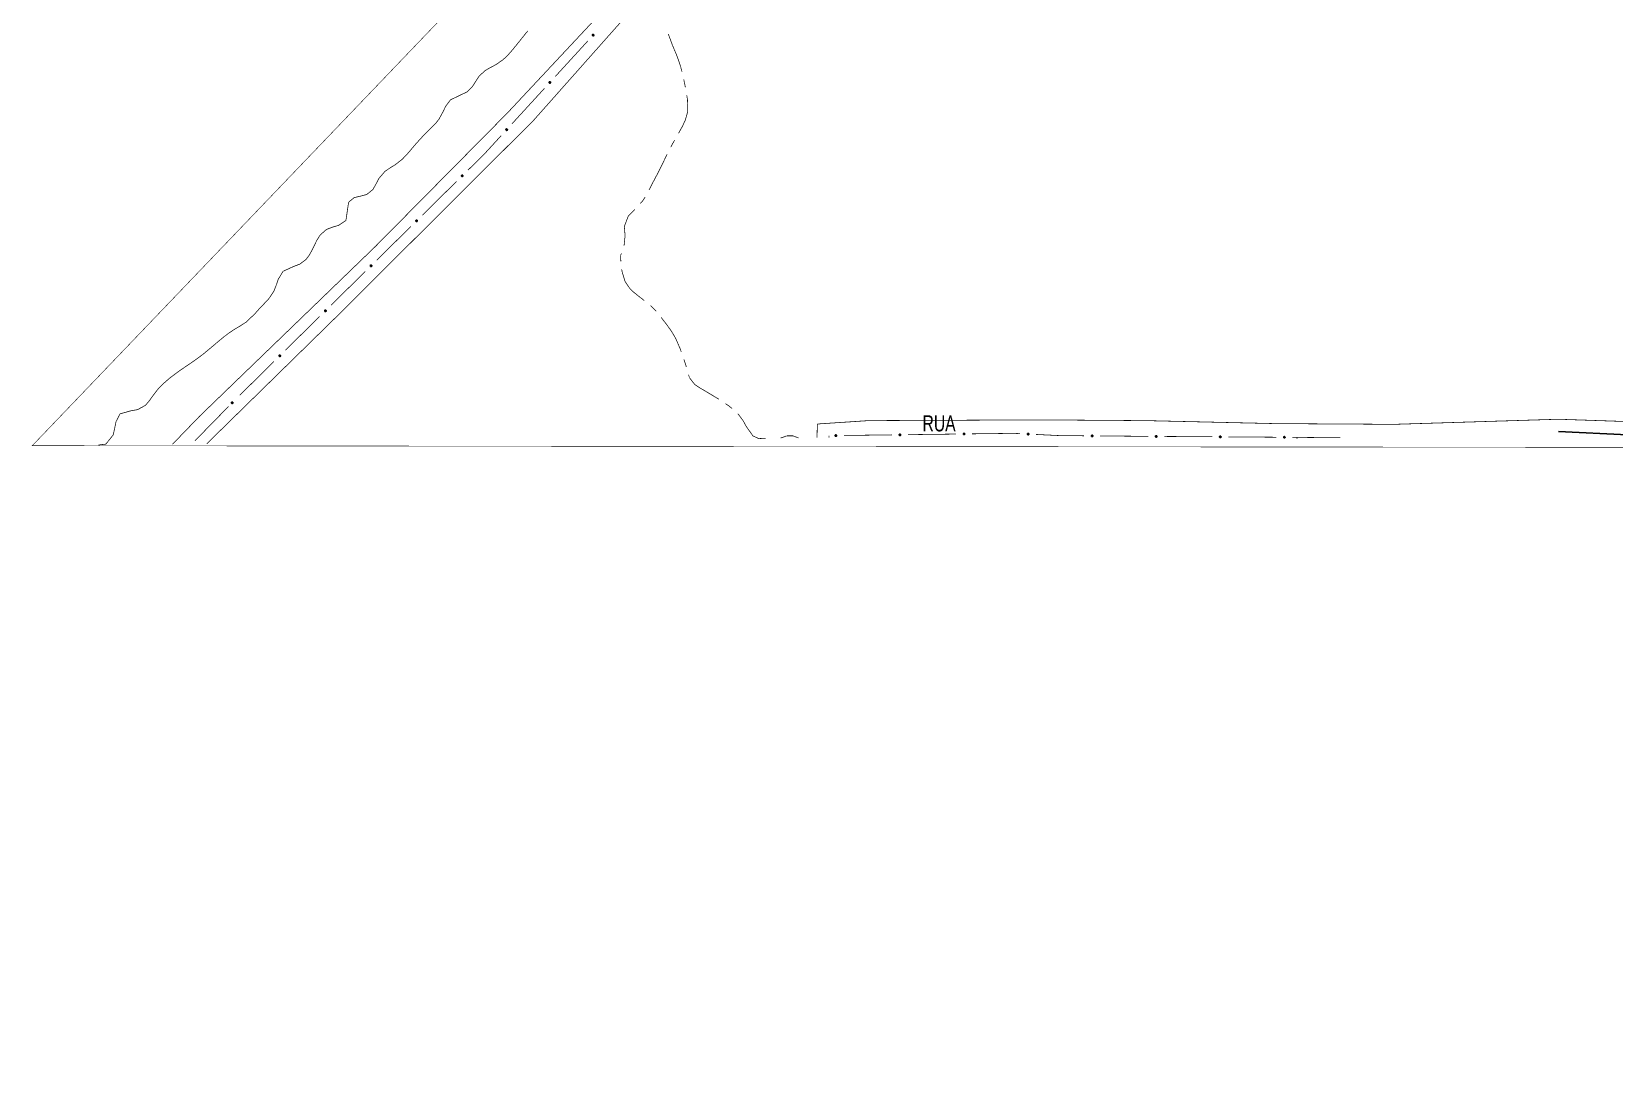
# Model space of a CAD drawing. Extents: x 204256 to 207861, y 4845615 to 4848347.
# Drawn here: x 204255.8 to 204650.9, y 4845615 to 4845878 of the extents above; entities that cross this region are included whole.
import ezdxf

# ---------------------------------------------------------------- set-up
doc = ezdxf.new("R2010")
doc.units = 0
doc.header["$LTSCALE"] = 1.5
doc.header["$MEASUREMENT"] = 0
doc.linetypes.add('PHANTOMX2', pattern=[5, 2.5, -0.5, 0.5, -0.5, 0.5, -0.5])
doc.linetypes.add('TRACO_25', pattern=[8, 3, -1, 1, -1, 1, -1])
for name, color, linetype in [('HD-CURSO-INTER', 170, 'CONTINUOUS'), ('HD-CURSO-PERENE', 170, 'CONTINUOUS'), ('LM-LIM-SETOR-FISCAL', 7, 'CONTINUOUS'), ('SV-EIXO-RUA-N-PAV', 6, 'CONTINUOUS'), ('SV-EIXO-RUA-PAV', 20, 'CONTINUOUS'), ('SV-RUA-NAO-PAV-S-GUIA-C-GUIA', 7, 'PHANTOMX2'), ('SV-RUA-PAVIM-S-GUIA-C-GUIA', 7, 'CONTINUOUS'), ('SV-TXT-RUA-N-PAV-S-GUIA-C-GUIA', 7, 'CONTINUOUS')]:
    doc.layers.add(name, color=color, linetype=linetype)
doc.styles.add('ARIAL', font='ARIAL.TTF')
doc.linetypes.add('Limite', pattern='A,20,-3,[130,ltypeshp.shx,S=6.35,R=0,X=0,Y=0],-3,20', length=46)

msp = doc.modelspace()

# ---------------------------------------------------------------- linework, layer by layer
at = {"layer": 'HD-CURSO-INTER', "const_width": 0.18}
for points in [[(204414.75, 4845877.27), (204414.73, 4845877.35)], [(204415.07, 4845876.41), (204414.75, 4845877.27)], [(204415.79, 4845874.46), (204415.07, 4845876.41)], [(204416.15, 4845873.61), (204415.79, 4845874.46)], [(204416.69, 4845872.35), (204416.15, 4845873.61)], [(204416.91, 4845871.76), (204416.69, 4845872.35)], [(204417.22, 4845870.94), (204416.91, 4845871.76)], [(204417.26, 4845870.83), (204417.22, 4845870.94)], [(204417.7, 4845869.52), (204417.26, 4845870.83)], [(204417.86, 4845868.92), (204417.7, 4845869.52)], [(204418.13, 4845867.96), (204417.86, 4845868.92)], [(204418.87, 4845864.6), (204418.57, 4845866.01)], [(204418.97, 4845864.05), (204418.87, 4845864.6)], [(204419.51, 4845860.87), (204419.32, 4845862.08)], [(204419.52, 4845860.09), (204419.51, 4845860.87)], [(204418.95, 4845855.83), (204419.32, 4845857.12)], [(204419.32, 4845857.12), (204419.54, 4845857.89)], [(204419.54, 4845857.89), (204419.52, 4845860.09)], [(204417.28, 4845852.58), (204418.25, 4845854.33)], [(204418.25, 4845854.33), (204418.31, 4845854.45)], [(204418.31, 4845854.45), (204418.67, 4845855.24)], [(204418.67, 4845855.24), (204418.95, 4845855.83)], [(204415.32, 4845849.09), (204415.78, 4845849.95)], [(204415.78, 4845849.95), (204416.29, 4845850.84)], [(204412.31, 4845843.01), (204413.1, 4845844.61)], [(204413.1, 4845844.61), (204413.4, 4845845.21)], [(204413.4, 4845845.21), (204413.97, 4845846.42)], [(204413.97, 4845846.42), (204414.04, 4845846.56)], [(204414.04, 4845846.56), (204414.41, 4845847.32)], [(204410.91, 4845840.36), (204412.21, 4845842.82)], [(204412.21, 4845842.82), (204412.31, 4845843.01)], [(204408.46, 4845835.87), (204408.93, 4845836.64)], [(204409.89, 4845838.4), (204409.95, 4845838.51)], [(204409.95, 4845838.51), (204410.81, 4845840.17)], [(204410.81, 4845840.17), (204410.91, 4845840.36)], [(204404.76, 4845831.97), (204406.38, 4845833.58)], [(204407.74, 4845835.05), (204408.4, 4845835.8)], [(204408.4, 4845835.8), (204408.46, 4845835.87)], [(204403.74, 4845829.3), (204404.5, 4845831.3)], [(204403.81, 4845828.44), (204403.74, 4845829.3)], [(204404.5, 4845831.3), (204404.76, 4845831.97)], [(204403.67, 4845824.48), (204403.87, 4845826.45)], [(204403.92, 4845827.01), (204403.81, 4845828.44)], [(204403.87, 4845826.45), (204403.92, 4845827.01)], [(204402.81, 4845822.04), (204403, 4845822.57)], [(204402.83, 4845821.61), (204402.81, 4845822.04)], [(204402.87, 4845820.61), (204402.83, 4845821.61)], [(204403.67, 4845824.46), (204403.67, 4845824.48)], [(204403.21, 4845817.87), (204403.06, 4845818.62)], [(204403.28, 4845817.65), (204403.21, 4845817.87)], [(204403.9, 4845815.59), (204403.28, 4845817.65)], [(204404.38, 4845814.89), (204403.9, 4845815.59)], [(204405.1, 4845813.82), (204404.38, 4845814.89)], [(204405.61, 4845813.33), (204405.1, 4845813.82)], [(204406.2, 4845812.76), (204405.61, 4845813.33)], [(204406.35, 4845812.65), (204406.2, 4845812.76)], [(204408.23, 4845811.16), (204406.35, 4845812.65)], [(204408.7, 4845810.79), (204408.23, 4845811.16)], [(204410.57, 4845809.29), (204410.26, 4845809.54)], [(204410.98, 4845808.85), (204410.57, 4845809.29)], [(204411.67, 4845808.12), (204410.98, 4845808.85)], [(204413.78, 4845805.47), (204412.94, 4845806.58)], [(204414.15, 4845804.99), (204413.78, 4845805.47)], [(204415.11, 4845803.69), (204414.15, 4845804.99)], [(204415.32, 4845803.37), (204415.11, 4845803.69)], [(204415.93, 4845802.43), (204415.32, 4845803.37)], [(204416.36, 4845801.66), (204415.93, 4845802.43)], [(204416.66, 4845801.11), (204416.36, 4845801.66)], [(204416.81, 4845800.77), (204416.66, 4845801.11)], [(204417.63, 4845798.87), (204416.81, 4845800.77)], [(204417.95, 4845797.99), (204417.63, 4845798.87)], [(204419.15, 4845794.45), (204418.62, 4845796.11)], [(204419.21, 4845794.2), (204419.15, 4845794.45)], [(204420.02, 4845791.5), (204419.76, 4845792.28)], [(204420.13, 4845791.36), (204420.02, 4845791.5)], [(204421.33, 4845789.81), (204420.13, 4845791.36)], [(204421.37, 4845789.79), (204421.33, 4845789.81)], [(204422.6, 4845788.98), (204421.37, 4845789.79)], [(204423.05, 4845788.71), (204422.6, 4845788.98)], [(204425.04, 4845787.54), (204423.05, 4845788.71)], [(204425.63, 4845787.18), (204425.04, 4845787.54)], [(204426.79, 4845786.48), (204425.63, 4845787.18)], [(204427.34, 4845786.14), (204426.79, 4845786.48)], [(204429.81, 4845784.49), (204429.01, 4845785.03)], [(204429.83, 4845784.47), (204429.81, 4845784.49)], [(204430.62, 4845783.86), (204429.83, 4845784.47)], [(204433.41, 4845780.76), (204432.1, 4845782.52)], [(204433.8, 4845780.05), (204433.41, 4845780.76)], [(204434.16, 4845779.38), (204433.8, 4845780.05)], [(204434.3, 4845779.18), (204434.16, 4845779.38)], [(204435.84, 4845777), (204434.3, 4845779.18)], [(204436.14, 4845776.86), (204435.84, 4845777)], [(204437.27, 4845776.32), (204436.14, 4845776.86)], [(204438.01, 4845776.35), (204437.27, 4845776.32)], [(204439.01, 4845776.4), (204438.01, 4845776.35)], [(204442.82, 4845776.47), (204442.74, 4845776.43)], [(204443.38, 4845776.67), (204442.82, 4845776.47)], [(204444.31, 4845777), (204443.38, 4845776.67)], [(204444.32, 4845777), (204444.31, 4845777)], [(204445.82, 4845777), (204444.32, 4845777)], [(204446.29, 4845776.83), (204445.82, 4845777)], [(204447.23, 4845776.48), (204446.29, 4845776.83)]]:
    msp.add_lwpolyline(points, dxfattribs=at)
at = {"layer": 'HD-CURSO-PERENE', "const_width": 0.18}
msp.add_lwpolyline([(204272.38, 4845774.71), (204274.3, 4845774.94), (204276.12, 4845777.24), (204276.5, 4845778.95), (204276.82, 4845780.55), (204277.84, 4845782.5), (204280.62, 4845783.28), (204282.21, 4845783.54), (204284.16, 4845784.62), (204285.14, 4845785.76), (204286.04, 4845787.04), (204287.3, 4845788.66), (204288.33, 4845789.75), (204290.18, 4845791.39), (204292.58, 4845793.18), (204293.82, 4845794.03), (204295.91, 4845795.46), (204297.14, 4845796.32), (204298.79, 4845797.57), (204301.09, 4845799.49), (204302.23, 4845800.47), (204303.82, 4845801.78), (204305.02, 4845802.68), (204306.26, 4845803.52), (204308.04, 4845804.58), (204309.4, 4845805.47), (204311.54, 4845807.55), (204312.55, 4845808.68), (204313.97, 4845810.18), (204314.99, 4845811.28), (204316.24, 4845813.14), (204316.81, 4845814.6), (204317.32, 4845816.09), (204318.53, 4845818.1), (204321.22, 4845819.33), (204322.67, 4845819.87), (204324.26, 4845821.04), (204325.15, 4845822.25), (204325.89, 4845823.63), (204326.94, 4845825.8), (204327.74, 4845827.1), (204329.36, 4845828.55), (204330.86, 4845829.12), (204332.42, 4845829.58), (204334.23, 4845830.78), (204334.67, 4845833.85), (204334.9, 4845835.34), (204336.27, 4845836.5), (204337.82, 4845836.86), (204339.4, 4845837.27), (204340.96, 4845838.52), (204341.71, 4845839.85), (204342.42, 4845841.24), (204343.99, 4845843.08), (204345.24, 4845843.92), (204346.54, 4845844.71), (204348.29, 4845846.08), (204349.34, 4845847.16), (204350.32, 4845848.3), (204351.74, 4845849.98), (204353.76, 4845852.19), (204355.42, 4845853.81), (204356.48, 4845854.88), (204357.43, 4845856.04), (204358.47, 4845857.95), (204359.14, 4845859.34), (204360.34, 4845860.92), (204363.04, 4845862.23), (204364.41, 4845862.87), (204365.83, 4845864.26), (204366.64, 4845865.55), (204367.47, 4845866.83), (204369, 4845868.24), (204370.31, 4845868.99), (204371.66, 4845869.7), (204373.47, 4845870.96), (204374.56, 4845871.99), (204375.57, 4845873.11), (204377.02, 4845874.88), (204377.95, 4845876.06), (204379.64, 4845878.15)], dxfattribs=at)
at = {"layer": 'LM-LIM-SETOR-FISCAL', "linetype": 'Limite', "ltscale": 0.1, "const_width": 0.13, "flags": 128}
msp.add_lwpolyline([(204255.91, 4845774.54), (204446.84, 4845974), (204535.1, 4846039.96), (204560.77, 4846069.41), (204570.54, 4846097.54), (204632.4, 4846153.82), (204654.94, 4846153.05), (205078.23, 4846433.21), (204983.84, 4846565.04), (204273.38, 4846554.21), (204347.03, 4846594.12), (204378.32, 4846626.2), (204398.13, 4846660.67), (204526.98, 4846971.03), (204438.64, 4847114.19), (204402.08, 4847237.98), (204373.18, 4847447.79), (204373.2, 4847552.6), (204365.79, 4847552.5), (205446.22, 4847576.17), (205460.3, 4847496.97), (205556.14, 4847515.7), (205660.88, 4847539.89), (205654.63, 4847591.47), (205807.66, 4847598.84), (205876.3, 4847605.11), (205880.92, 4847594.37), (205947.96, 4847607.22), (205959.47, 4847609.16), (205968.56, 4847603.73), (205972.79, 4847599.34), (206017.95, 4847599.66), (206211.07, 4847610.99), (206253.35, 4847609.47), (206274.49, 4847604.21), (206283.85, 4847619.28), (206186.17, 4847750.07), (206524.96, 4848001.52), (206519.68, 4848013.26), (206960.49, 4848346.74), (206966.87, 4848336.83), (206987.16, 4848307.84), (207005.71, 4848281.99), (207017.4, 4848267.11), (206974.73, 4848235.13), (206955.48, 4848219.86), (206950.26, 4848216.07), (206955.58, 4848209.27), (206959.42, 4848202.77), (206982.67, 4848172.12), (206995.35, 4848155.22), (207005.92, 4848142.54), (207020.41, 4848120.82), (207031.95, 4848105.77), (207060.87, 4848065.4), (207066.5, 4848058.01), (207069.11, 4848053.33), (207069.26, 4848049.8), (207069.37, 4848045.04), (207075.04, 4848034.33), (207087.01, 4848019.05), (207090.77, 4848014.03), (207100.06, 4848001.48), (207111.59, 4847986.15), (207126.09, 4847965.9), (207130.37, 4847960.22), (207134.22, 4847955.66), (207145.03, 4847940.16), (207159.13, 4847921.36), (207169.47, 4847906.92), (207186.34, 4847883.83), (207193.03, 4847885.67), (207202.51, 4847892.47), (207242.67, 4847921.29), (207248.23, 4847915.4), (207260.72, 4847896.98), (207285.87, 4847860.83), (207310.76, 4847826.26), (207315.6, 4847819.35), (207328.91, 4847799.72), (207333.8, 4847793.43), (207340.01, 4847785.42), (207350.49, 4847771.92), (207365.1, 4847750.55), (207367.63, 4847745.51), (207368.81, 4847743.14), (207390.62, 4847713.26), (207400.06, 4847698.96), (207410.24, 4847685.38), (207427.79, 4847661.69), (207431.06, 4847656.73), (207440.44, 4847642.51), (207457.67, 4847619.01), (207463.75, 4847610.71), (207498.88, 4847562.81), (207506.17, 4847553.18), (207511.91, 4847545.61), (207531.85, 4847519.47), (207540.14, 4847507.78), (207556.36, 4847486.66), (207571.87, 4847465.34), (207564.83, 4847458.43), (207551.89, 4847445.71), (207534.74, 4847428.33), (207518.94, 4847409.14), (207499.11, 4847384.81), (207498.17, 4847383.65), (207496.47, 4847381.56), (207486.15, 4847368.88), (207482.26, 4847364.11), (207477.47, 4847358.01), (207465.6, 4847339.64), (207465.56, 4847339.57), (207453.37, 4847317.61), (207438.93, 4847286.56), (207430.8, 4847269.09), (207410.93, 4847225.64), (207406.21, 4847217.15), (207396.71, 4847200.13), (207391.02, 4847192.25), (207379.11, 4847175.75), (207360.52, 4847152.72), (207355.52, 4847146.52), (207336.47, 4847121.03), (207323.47, 4847103.64), (207318.06, 4847094.89), (207310.15, 4847082.08), (207305.19, 4847073.38), (207304.65, 4847072.43), (207303.79, 4847070.78), (207287.7, 4847039.93), (207271.61, 4847010.96), (207261.28, 4846991.91), (207237.73, 4846950.07), (207236, 4846947.01), (207246.02, 4846928.73), (207251.02, 4846918.92), (207261.83, 4846899.5), (207265.63, 4846893.3), (207284.85, 4846863.07), (207289.66, 4846855.66), (207307.47, 4846827.84), (207314.88, 4846816.63), (207320.06, 4846808.15), (207332.53, 4846791.25), (207339.11, 4846782.58), (207345.12, 4846773.87), (207348.76, 4846768.8), (207357.76, 4846756.36), (207363.08, 4846749.04), (207366.95, 4846743.73), (207375.37, 4846734.54), (207383.22, 4846728.41), (207384.7, 4846727.73), (207392.17, 4846724.3), (207394.9, 4846723.05), (207402.49, 4846720.73), (207417.51, 4846716.14), (207437.03, 4846709.56), (207455.89, 4846703.64), (207460.62, 4846701.8), (207464.4, 4846700.29), (207467.39, 4846699.09), (207481.11, 4846693.55), (207488.13, 4846690.92), (207492.95, 4846689.16), (207510.17, 4846679.84), (207529.47, 4846668.22), (207543.72, 4846659.45), (207561.49, 4846646.95), (207570.84, 4846639.98), (207577.05, 4846635.29), (207586.86, 4846628.1), (207606.11, 4846612.63), (207623.66, 4846599.69), (207639.45, 4846588.94), (207662.08, 4846572.67), (207671.27, 4846565.58), (207685.28, 4846561.61), (207697.24, 4846558.13), (207709.78, 4846554.65), (207731.23, 4846549.14), (207735.6, 4846547.91), (207745.02, 4846545.25), (207762.81, 4846541.24), (207775.65, 4846538.39), (207787.75, 4846535.54), (207783.77, 4846513.63), (207781.5, 4846502.37), (207779.56, 4846492.81), (207778.5, 4846480), (207783.13, 4846476.08), (207788.36, 4846474.34), (207788.71, 4846474.22), (207798.97, 4846471.45), (207842.08, 4846460.36), (207844.37, 4846459.93), (207847.21, 4846459.39), (207851.95, 4846457.87), (207854.6, 4846457.02), (207858.96, 4846455.96), (207860.74, 4846451.34), (207859.67, 4846437.09), (207856.83, 4846420), (207854.33, 4846403.63), (207846.53, 4846396.15), (207836.81, 4846356.4), (207833.21, 4846341.98), (207827.16, 4846317.88), (207806.6, 4846238.03), (207795.3, 4846194.29), (207792.57, 4846183.36), (207787.76, 4846165.39), (207754.01, 4846025.3), (207739.36, 4845961), (207739.21, 4845960.34), (207737.77, 4845953.31), (207733.28, 4845938.2), (207726.95, 4845910.14), (207723, 4845891.36), (207741.21, 4845886.65), (207760.55, 4845879.79), (207773.24, 4845875.33), (207781.18, 4845873.09), (207785.9, 4845871.77), (207797.77, 4845868.36), (207799.24, 4845867.93), (207814.84, 4845863.98), (207831.48, 4845857.74), (207850.72, 4845850.88), (207842.01, 4845830.09), (207833.57, 4845800.72), (207825.14, 4845777.91), (207814.83, 4845746.81), (207813.3, 4845742.3), (207812.54, 4845740.05), (207809.34, 4845729.53), (207804.2, 4845714.63), (207791.7, 4845677.75), (207783.5, 4845679.57), (207766.81, 4845685.02), (207754.43, 4845688.82), (207739.64, 4845691.3), (207722.13, 4845693.94), (207717.1, 4845694.68), (207690.08, 4845700.62), (207680.08, 4845702.89), (207670.03, 4845704.98), (207667.81, 4845700.16), (207660.99, 4845676.98), (207660.54, 4845673.8), (207657.39, 4845659.57), (207656.59, 4845656.53), (207655.95, 4845653.98), (207650.56, 4845639.59), (207647.27, 4845633.02), (207644.17, 4845622.85), (207641.37, 4845615.1), (207618.1, 4845615.4), (207601.33, 4845615.86), (207592.93, 4845615.82), (207543.69, 4845617.43), (207493.78, 4845618.83), (207471.28, 4845620.61), (207442.67, 4845621.38), (207409.05, 4845621.45), (207395.8, 4845621.64), (207345.61, 4845622.76), (207297.34, 4845623.66), (207294.87, 4845656.58), (207289.29, 4845728.51), (207262.54, 4845726.7), (207256.04, 4845726.92), (207223.17, 4845727.38), (207195.16, 4845729.67), (207135.61, 4845730.44), (207094.04, 4845731.93), (207071.52, 4845732.83), (207036.85, 4845734.18), (207004.87, 4845734.18), (206995.29, 4845734.45), (206955.41, 4845735.22), (205304.22, 4845806.54), (205065.89, 4845798.29), (204762.24, 4845774.02), (204255.91, 4845774.54)], close=True, dxfattribs=at)
at = {"layer": 'SV-EIXO-RUA-N-PAV'}
for points in [[(204396.13, 4845877.11), (204396.13, 4845877.06), (204396.13, 4845877.02), (204396.11, 4845876.99), (204396.09, 4845876.96), (204396.06, 4845876.94), (204396.03, 4845876.92), (204395.99, 4845876.91), (204395.94, 4845876.9), (204395.9, 4845876.91), (204395.87, 4845876.93), (204395.84, 4845876.95), (204395.81, 4845876.98), (204395.8, 4845877.01), (204395.78, 4845877.05), (204395.78, 4845877.1), (204395.79, 4845877.14), (204395.81, 4845877.17), (204395.83, 4845877.2), (204395.85, 4845877.23), (204395.89, 4845877.24), (204395.93, 4845877.26), (204395.97, 4845877.26), (204396.02, 4845877.25), (204396.05, 4845877.23), (204396.08, 4845877.21), (204396.1, 4845877.19), (204396.12, 4845877.15), (204396.13, 4845877.11)], [(204385.33, 4845865.31), (204385.33, 4845865.26), (204385.33, 4845865.22), (204385.31, 4845865.18), (204385.29, 4845865.16), (204385.26, 4845865.13), (204385.23, 4845865.11), (204385.19, 4845865.1), (204385.14, 4845865.1), (204385.1, 4845865.11), (204385.07, 4845865.12), (204385.04, 4845865.14), (204385.01, 4845865.17), (204385, 4845865.2), (204384.98, 4845865.24), (204384.98, 4845865.29), (204384.99, 4845865.33), (204385.01, 4845865.37), (204385.03, 4845865.4), (204385.05, 4845865.42), (204385.09, 4845865.44), (204385.13, 4845865.45), (204385.17, 4845865.45), (204385.22, 4845865.44), (204385.25, 4845865.43), (204385.28, 4845865.41), (204385.3, 4845865.38), (204385.32, 4845865.35), (204385.33, 4845865.31)], [(204374.53, 4845853.5), (204374.54, 4845853.45), (204374.53, 4845853.41), (204374.51, 4845853.38), (204374.49, 4845853.35), (204374.46, 4845853.33), (204374.43, 4845853.31), (204374.39, 4845853.3), (204374.34, 4845853.29), (204374.3, 4845853.3), (204374.27, 4845853.32), (204374.24, 4845853.34), (204374.22, 4845853.36), (204374.2, 4845853.4), (204374.18, 4845853.44), (204374.18, 4845853.49), (204374.19, 4845853.53), (204374.21, 4845853.56), (204374.23, 4845853.59), (204374.26, 4845853.61), (204374.29, 4845853.63), (204374.33, 4845853.64), (204374.38, 4845853.65), (204374.42, 4845853.64), (204374.45, 4845853.62), (204374.48, 4845853.6), (204374.5, 4845853.57), (204374.52, 4845853.54), (204374.53, 4845853.5)], [(204363.45, 4845841.96), (204363.45, 4845841.92), (204363.44, 4845841.87), (204363.42, 4845841.84), (204363.4, 4845841.82), (204363.37, 4845841.79), (204363.34, 4845841.78), (204363.3, 4845841.77), (204363.25, 4845841.76), (204363.2, 4845841.78), (204363.17, 4845841.79), (204363.14, 4845841.82), (204363.12, 4845841.84), (204363.11, 4845841.88), (204363.1, 4845841.92), (204363.1, 4845841.97), (204363.11, 4845842.01), (204363.12, 4845842.04), (204363.15, 4845842.07), (204363.18, 4845842.09), (204363.21, 4845842.11), (204363.25, 4845842.12), (204363.3, 4845842.12), (204363.34, 4845842.11), (204363.37, 4845842.09), (204363.4, 4845842.06), (204363.42, 4845842.04), (204363.44, 4845842.01), (204363.45, 4845841.96)], [(204352.06, 4845830.73), (204352.06, 4845830.68), (204352.05, 4845830.64), (204352.03, 4845830.6), (204352.01, 4845830.58), (204351.98, 4845830.56), (204351.95, 4845830.54), (204351.91, 4845830.53), (204351.86, 4845830.53), (204351.81, 4845830.54), (204351.78, 4845830.56), (204351.75, 4845830.58), (204351.73, 4845830.61), (204351.72, 4845830.64), (204351.71, 4845830.68), (204351.71, 4845830.73), (204351.72, 4845830.77), (204351.73, 4845830.8), (204351.76, 4845830.83), (204351.79, 4845830.85), (204351.82, 4845830.87), (204351.86, 4845830.88), (204351.91, 4845830.88), (204351.95, 4845830.87), (204351.98, 4845830.85), (204352.01, 4845830.83), (204352.03, 4845830.8), (204352.05, 4845830.77), (204352.06, 4845830.73)], [(204340.67, 4845819.49), (204340.67, 4845819.44), (204340.66, 4845819.4), (204340.64, 4845819.37), (204340.61, 4845819.34), (204340.59, 4845819.32), (204340.56, 4845819.3), (204340.52, 4845819.29), (204340.47, 4845819.29), (204340.42, 4845819.3), (204340.39, 4845819.32), (204340.36, 4845819.34), (204340.34, 4845819.37), (204340.33, 4845819.4), (204340.32, 4845819.45), (204340.32, 4845819.49), (204340.33, 4845819.54), (204340.34, 4845819.57), (204340.37, 4845819.59), (204340.4, 4845819.62), (204340.43, 4845819.63), (204340.47, 4845819.64), (204340.52, 4845819.64), (204340.56, 4845819.63), (204340.59, 4845819.62), (204340.62, 4845819.59), (204340.64, 4845819.56), (204340.66, 4845819.53), (204340.67, 4845819.49)], [(204329.28, 4845808.25), (204329.28, 4845808.21), (204329.27, 4845808.16), (204329.25, 4845808.13), (204329.22, 4845808.11), (204329.2, 4845808.08), (204329.17, 4845808.07), (204329.13, 4845808.06), (204329.08, 4845808.06), (204329.03, 4845808.07), (204329, 4845808.08), (204328.97, 4845808.11), (204328.95, 4845808.13), (204328.94, 4845808.17), (204328.92, 4845808.21), (204328.93, 4845808.26), (204328.94, 4845808.3), (204328.95, 4845808.33), (204328.98, 4845808.36), (204329, 4845808.38), (204329.04, 4845808.4), (204329.08, 4845808.41), (204329.13, 4845808.41), (204329.17, 4845808.4), (204329.2, 4845808.38), (204329.23, 4845808.36), (204329.25, 4845808.33), (204329.27, 4845808.3), (204329.28, 4845808.25)], [(204317.89, 4845797.02), (204317.89, 4845796.97), (204317.88, 4845796.93), (204317.86, 4845796.89), (204317.83, 4845796.87), (204317.81, 4845796.85), (204317.77, 4845796.83), (204317.73, 4845796.82), (204317.69, 4845796.82), (204317.64, 4845796.83), (204317.61, 4845796.85), (204317.58, 4845796.87), (204317.56, 4845796.9), (204317.55, 4845796.93), (204317.53, 4845796.97), (204317.54, 4845797.02), (204317.54, 4845797.06), (204317.56, 4845797.09), (204317.59, 4845797.12), (204317.61, 4845797.14), (204317.65, 4845797.16), (204317.69, 4845797.17), (204317.74, 4845797.17), (204317.78, 4845797.16), (204317.81, 4845797.14), (204317.84, 4845797.12), (204317.86, 4845797.09), (204317.88, 4845797.06), (204317.89, 4845797.02)], [(204306.01, 4845785.31), (204306.01, 4845785.26), (204306, 4845785.21), (204305.98, 4845785.18), (204305.96, 4845785.16), (204305.93, 4845785.13), (204305.9, 4845785.12), (204305.86, 4845785.1), (204305.81, 4845785.1), (204305.77, 4845785.11), (204305.74, 4845785.13), (204305.71, 4845785.15), (204305.69, 4845785.18), (204305.67, 4845785.21), (204305.66, 4845785.25), (204305.66, 4845785.3), (204305.67, 4845785.34), (204305.69, 4845785.38), (204305.71, 4845785.4), (204305.74, 4845785.43), (204305.77, 4845785.44), (204305.81, 4845785.45), (204305.86, 4845785.45), (204305.9, 4845785.45), (204305.93, 4845785.43), (204305.96, 4845785.41), (204305.98, 4845785.38), (204306, 4845785.35), (204306.01, 4845785.31)], [(204472.69, 4845777.16), (204472.66, 4845777.13), (204472.62, 4845777.11), (204472.59, 4845777.09), (204472.55, 4845777.09), (204472.52, 4845777.1), (204472.48, 4845777.11), (204472.45, 4845777.13), (204472.41, 4845777.16), (204472.39, 4845777.2), (204472.38, 4845777.23), (204472.37, 4845777.27), (204472.38, 4845777.3), (204472.39, 4845777.34), (204472.41, 4845777.37), (204472.44, 4845777.41), (204472.48, 4845777.43), (204472.51, 4845777.44), (204472.55, 4845777.45), (204472.59, 4845777.44), (204472.62, 4845777.43), (204472.66, 4845777.41), (204472.69, 4845777.38), (204472.71, 4845777.34), (204472.72, 4845777.31), (204472.73, 4845777.27), (204472.72, 4845777.24), (204472.72, 4845777.2), (204472.69, 4845777.16)], [(204488.69, 4845777.37), (204488.66, 4845777.33), (204488.62, 4845777.31), (204488.59, 4845777.3), (204488.55, 4845777.29), (204488.52, 4845777.3), (204488.48, 4845777.31), (204488.45, 4845777.33), (204488.41, 4845777.36), (204488.39, 4845777.4), (204488.38, 4845777.43), (204488.37, 4845777.47), (204488.38, 4845777.5), (204488.39, 4845777.54), (204488.41, 4845777.58), (204488.44, 4845777.61), (204488.48, 4845777.63), (204488.51, 4845777.64), (204488.55, 4845777.65), (204488.58, 4845777.64), (204488.62, 4845777.63), (204488.66, 4845777.61), (204488.69, 4845777.58), (204488.71, 4845777.54), (204488.72, 4845777.51), (204488.73, 4845777.47), (204488.72, 4845777.44), (204488.71, 4845777.4), (204488.69, 4845777.37)], [(204504.68, 4845777.34), (204504.64, 4845777.3), (204504.61, 4845777.28), (204504.57, 4845777.27), (204504.54, 4845777.27), (204504.5, 4845777.28), (204504.47, 4845777.29), (204504.43, 4845777.31), (204504.4, 4845777.35), (204504.38, 4845777.39), (204504.37, 4845777.42), (204504.37, 4845777.46), (204504.37, 4845777.49), (204504.39, 4845777.53), (204504.41, 4845777.56), (204504.45, 4845777.6), (204504.48, 4845777.62), (204504.52, 4845777.62), (204504.55, 4845777.62), (204504.59, 4845777.62), (204504.62, 4845777.61), (204504.66, 4845777.58), (204504.69, 4845777.55), (204504.71, 4845777.51), (204504.72, 4845777.48), (204504.72, 4845777.44), (204504.72, 4845777.41), (204504.7, 4845777.37), (204504.68, 4845777.34)], [(204456.69, 4845776.96), (204456.66, 4845776.93), (204456.62, 4845776.9), (204456.59, 4845776.89), (204456.55, 4845776.89), (204456.52, 4845776.89), (204456.48, 4845776.9), (204456.45, 4845776.92), (204456.41, 4845776.96), (204456.39, 4845777), (204456.38, 4845777.03), (204456.37, 4845777.07), (204456.38, 4845777.1), (204456.39, 4845777.14), (204456.41, 4845777.17), (204456.44, 4845777.21), (204456.48, 4845777.23), (204456.52, 4845777.24), (204456.55, 4845777.24), (204456.59, 4845777.24), (204456.62, 4845777.23), (204456.66, 4845777.21), (204456.69, 4845777.18), (204456.72, 4845777.14), (204456.73, 4845777.11), (204456.73, 4845777.07), (204456.73, 4845777.04), (204456.72, 4845777), (204456.69, 4845776.96)], [(204520.67, 4845776.88), (204520.64, 4845776.84), (204520.6, 4845776.82), (204520.57, 4845776.81), (204520.53, 4845776.81), (204520.5, 4845776.81), (204520.46, 4845776.82), (204520.43, 4845776.85), (204520.39, 4845776.88), (204520.37, 4845776.92), (204520.36, 4845776.95), (204520.36, 4845776.99), (204520.36, 4845777.02), (204520.37, 4845777.06), (204520.39, 4845777.1), (204520.43, 4845777.13), (204520.47, 4845777.15), (204520.5, 4845777.16), (204520.54, 4845777.16), (204520.57, 4845777.16), (204520.61, 4845777.15), (204520.64, 4845777.13), (204520.68, 4845777.09), (204520.7, 4845777.06), (204520.71, 4845777.02), (204520.71, 4845776.99), (204520.71, 4845776.95), (204520.7, 4845776.92), (204520.67, 4845776.88)], [(204536.67, 4845776.76), (204536.64, 4845776.72), (204536.6, 4845776.7), (204536.57, 4845776.69), (204536.53, 4845776.69), (204536.5, 4845776.69), (204536.46, 4845776.7), (204536.43, 4845776.72), (204536.39, 4845776.76), (204536.37, 4845776.8), (204536.36, 4845776.83), (204536.36, 4845776.87), (204536.36, 4845776.9), (204536.37, 4845776.94), (204536.39, 4845776.97), (204536.43, 4845777.01), (204536.47, 4845777.03), (204536.5, 4845777.04), (204536.54, 4845777.04), (204536.57, 4845777.04), (204536.61, 4845777.03), (204536.64, 4845777.01), (204536.68, 4845776.97), (204536.7, 4845776.94), (204536.71, 4845776.9), (204536.71, 4845776.86), (204536.71, 4845776.83), (204536.7, 4845776.79), (204536.67, 4845776.76)], [(204552.67, 4845776.64), (204552.64, 4845776.61), (204552.6, 4845776.59), (204552.57, 4845776.58), (204552.53, 4845776.57), (204552.5, 4845776.58), (204552.46, 4845776.59), (204552.43, 4845776.61), (204552.39, 4845776.64), (204552.37, 4845776.68), (204552.36, 4845776.72), (204552.36, 4845776.75), (204552.36, 4845776.79), (204552.37, 4845776.82), (204552.39, 4845776.86), (204552.43, 4845776.89), (204552.46, 4845776.92), (204552.5, 4845776.92), (204552.54, 4845776.93), (204552.57, 4845776.92), (204552.61, 4845776.91), (204552.64, 4845776.89), (204552.68, 4845776.86), (204552.7, 4845776.82), (204552.71, 4845776.79), (204552.71, 4845776.75), (204552.71, 4845776.71), (204552.7, 4845776.68), (204552.67, 4845776.64)], [(204568.67, 4845776.53), (204568.64, 4845776.5), (204568.6, 4845776.47), (204568.57, 4845776.46), (204568.53, 4845776.46), (204568.5, 4845776.47), (204568.46, 4845776.48), (204568.43, 4845776.5), (204568.39, 4845776.53), (204568.37, 4845776.57), (204568.36, 4845776.6), (204568.36, 4845776.64), (204568.36, 4845776.67), (204568.37, 4845776.71), (204568.39, 4845776.75), (204568.43, 4845776.78), (204568.46, 4845776.8), (204568.5, 4845776.81), (204568.54, 4845776.81), (204568.57, 4845776.81), (204568.6, 4845776.8), (204568.64, 4845776.78), (204568.67, 4845776.74), (204568.7, 4845776.71), (204568.71, 4845776.67), (204568.71, 4845776.64), (204568.71, 4845776.6), (204568.7, 4845776.57), (204568.67, 4845776.53)]]:
    msp.add_lwpolyline(points, close=True, dxfattribs=at)
for points in [[(204395.93, 4845877.26), (204395.78, 4845877.05)], [(204395.89, 4845877.24), (204395.78, 4845877.1)], [(204395.95, 4845877.25), (204395.79, 4845877.03)], [(204395.9, 4845877.24), (204395.79, 4845877.08)], [(204395.85, 4845877.23), (204395.79, 4845877.14)], [(204395.87, 4845877.23), (204395.79, 4845877.12)], [(204395.97, 4845877.26), (204395.8, 4845877.01)], [(204396.02, 4845877.25), (204395.81, 4845876.98)], [(204395.99, 4845877.25), (204395.81, 4845877)], [(204396.03, 4845877.24), (204395.83, 4845876.97)], [(204396.05, 4845877.23), (204395.84, 4845876.95)], [(204396.06, 4845877.22), (204395.85, 4845876.94)], [(204396.08, 4845877.21), (204395.87, 4845876.93)], [(204396.09, 4845877.19), (204395.89, 4845876.92)], [(204396.1, 4845877.19), (204395.9, 4845876.91)], [(204396.11, 4845877.17), (204395.92, 4845876.91)], [(204396.12, 4845877.15), (204395.94, 4845876.9)], [(204396.12, 4845877.13), (204395.97, 4845876.91)], [(204396.13, 4845877.11), (204395.99, 4845876.91)], [(204396.13, 4845877.09), (204396.02, 4845876.92)], [(204396.13, 4845877.06), (204396.03, 4845876.92)], [(204396.13, 4845877.04), (204396.05, 4845876.94)], [(204396.13, 4845877.02), (204396.06, 4845876.94)], [(204385.13, 4845865.45), (204384.98, 4845865.24)], [(204385.09, 4845865.44), (204384.98, 4845865.29)], [(204385.15, 4845865.45), (204384.99, 4845865.23)], [(204385.1, 4845865.44), (204384.99, 4845865.27)], [(204385.05, 4845865.42), (204384.99, 4845865.33)], [(204385.07, 4845865.42), (204384.99, 4845865.32)], [(204385.17, 4845865.45), (204385, 4845865.2)], [(204385.19, 4845865.45), (204385.01, 4845865.19)], [(204385.22, 4845865.44), (204385.01, 4845865.17)], [(204385.23, 4845865.43), (204385.03, 4845865.16)], [(204385.25, 4845865.43), (204385.04, 4845865.14)], [(204385.26, 4845865.41), (204385.05, 4845865.14)], [(204385.28, 4845865.41), (204385.07, 4845865.12)], [(204385.29, 4845865.39), (204385.09, 4845865.12)], [(204385.3, 4845865.38), (204385.1, 4845865.11)], [(204385.31, 4845865.36), (204385.12, 4845865.11)], [(204385.32, 4845865.35), (204385.14, 4845865.1)], [(204385.32, 4845865.33), (204385.17, 4845865.1)], [(204385.33, 4845865.31), (204385.19, 4845865.1)], [(204385.33, 4845865.28), (204385.22, 4845865.11)], [(204385.33, 4845865.26), (204385.23, 4845865.11)], [(204385.33, 4845865.23), (204385.25, 4845865.13)], [(204385.33, 4845865.22), (204385.26, 4845865.13)], [(204374.33, 4845853.64), (204374.18, 4845853.44)], [(204374.29, 4845853.63), (204374.18, 4845853.49)], [(204374.35, 4845853.64), (204374.19, 4845853.42)], [(204374.3, 4845853.63), (204374.19, 4845853.47)], [(204374.27, 4845853.62), (204374.19, 4845853.51)], [(204374.26, 4845853.61), (204374.19, 4845853.53)], [(204374.38, 4845853.65), (204374.2, 4845853.4)], [(204374.39, 4845853.64), (204374.21, 4845853.39)], [(204374.42, 4845853.64), (204374.22, 4845853.36)], [(204374.43, 4845853.63), (204374.23, 4845853.35)], [(204374.45, 4845853.62), (204374.24, 4845853.34)], [(204374.46, 4845853.61), (204374.25, 4845853.33)], [(204374.48, 4845853.6), (204374.27, 4845853.32)], [(204374.49, 4845853.58), (204374.29, 4845853.31)], [(204374.5, 4845853.57), (204374.3, 4845853.3)], [(204374.51, 4845853.56), (204374.33, 4845853.3)], [(204374.52, 4845853.54), (204374.34, 4845853.29)], [(204374.53, 4845853.52), (204374.37, 4845853.3)], [(204374.53, 4845853.5), (204374.39, 4845853.3)], [(204374.53, 4845853.48), (204374.42, 4845853.31)], [(204374.54, 4845853.45), (204374.43, 4845853.31)], [(204374.53, 4845853.43), (204374.45, 4845853.32)], [(204374.53, 4845853.41), (204374.46, 4845853.33)], [(204363.25, 4845842.12), (204363.1, 4845841.92)], [(204363.21, 4845842.11), (204363.1, 4845841.97)], [(204363.27, 4845842.11), (204363.1, 4845841.9)], [(204363.23, 4845842.11), (204363.1, 4845841.95)], [(204363.3, 4845842.12), (204363.11, 4845841.88)], [(204363.18, 4845842.09), (204363.11, 4845842.01)], [(204363.19, 4845842.09), (204363.11, 4845841.99)], [(204363.34, 4845842.11), (204363.12, 4845841.84)], [(204363.32, 4845842.11), (204363.12, 4845841.86)], [(204363.35, 4845842.1), (204363.14, 4845841.83)], [(204363.37, 4845842.09), (204363.14, 4845841.82)], [(204363.38, 4845842.08), (204363.16, 4845841.81)], [(204363.4, 4845842.06), (204363.17, 4845841.79)], [(204363.41, 4845842.05), (204363.19, 4845841.79)], [(204363.42, 4845842.04), (204363.2, 4845841.78)], [(204363.42, 4845842.02), (204363.23, 4845841.77)], [(204363.44, 4845842.01), (204363.25, 4845841.76)], [(204363.44, 4845841.99), (204363.27, 4845841.77)], [(204363.45, 4845841.96), (204363.3, 4845841.77)], [(204363.45, 4845841.94), (204363.32, 4845841.78)], [(204363.45, 4845841.92), (204363.34, 4845841.78)], [(204363.44, 4845841.89), (204363.36, 4845841.79)], [(204363.44, 4845841.87), (204363.37, 4845841.79)], [(204351.86, 4845830.88), (204351.71, 4845830.68)], [(204351.88, 4845830.88), (204351.71, 4845830.66)], [(204351.82, 4845830.87), (204351.71, 4845830.73)], [(204351.84, 4845830.87), (204351.71, 4845830.71)], [(204351.91, 4845830.88), (204351.72, 4845830.64)], [(204351.8, 4845830.86), (204351.72, 4845830.76)], [(204351.79, 4845830.85), (204351.72, 4845830.77)], [(204351.95, 4845830.87), (204351.73, 4845830.61)], [(204351.93, 4845830.87), (204351.73, 4845830.63)], [(204351.96, 4845830.86), (204351.74, 4845830.6)], [(204351.98, 4845830.85), (204351.75, 4845830.58)], [(204351.99, 4845830.84), (204351.77, 4845830.57)], [(204352.01, 4845830.83), (204351.78, 4845830.56)], [(204352.02, 4845830.81), (204351.8, 4845830.55)], [(204352.03, 4845830.8), (204351.81, 4845830.54)], [(204352.03, 4845830.78), (204351.84, 4845830.54)], [(204352.05, 4845830.77), (204351.86, 4845830.53)], [(204352.05, 4845830.75), (204351.88, 4845830.53)], [(204352.06, 4845830.73), (204351.91, 4845830.53)], [(204352.06, 4845830.7), (204351.93, 4845830.54)], [(204352.06, 4845830.68), (204351.95, 4845830.54)], [(204352.05, 4845830.65), (204351.97, 4845830.56)], [(204352.05, 4845830.64), (204351.98, 4845830.56)], [(204340.47, 4845819.64), (204340.32, 4845819.45)], [(204340.49, 4845819.64), (204340.32, 4845819.43)], [(204340.43, 4845819.63), (204340.32, 4845819.49)], [(204340.45, 4845819.63), (204340.32, 4845819.48)], [(204340.41, 4845819.62), (204340.32, 4845819.52)], [(204340.52, 4845819.64), (204340.33, 4845819.4)], [(204340.4, 4845819.62), (204340.33, 4845819.54)], [(204340.53, 4845819.64), (204340.34, 4845819.39)], [(204340.56, 4845819.63), (204340.34, 4845819.37)], [(204340.57, 4845819.62), (204340.35, 4845819.36)], [(204340.59, 4845819.62), (204340.36, 4845819.34)], [(204340.6, 4845819.6), (204340.38, 4845819.34)], [(204340.62, 4845819.59), (204340.39, 4845819.32)], [(204340.63, 4845819.57), (204340.41, 4845819.31)], [(204340.64, 4845819.56), (204340.42, 4845819.3)], [(204340.64, 4845819.55), (204340.45, 4845819.3)], [(204340.66, 4845819.53), (204340.47, 4845819.29)], [(204340.66, 4845819.51), (204340.49, 4845819.3)], [(204340.67, 4845819.49), (204340.52, 4845819.29)], [(204340.66, 4845819.46), (204340.54, 4845819.3)], [(204340.67, 4845819.44), (204340.56, 4845819.3)], [(204340.66, 4845819.42), (204340.58, 4845819.32)], [(204340.66, 4845819.4), (204340.59, 4845819.32)], [(204329.08, 4845808.41), (204328.92, 4845808.21)], [(204329.04, 4845808.4), (204328.93, 4845808.26)], [(204329.1, 4845808.4), (204328.93, 4845808.19)], [(204329.05, 4845808.4), (204328.93, 4845808.24)], [(204329.02, 4845808.38), (204328.93, 4845808.28)], [(204329.13, 4845808.41), (204328.94, 4845808.17)], [(204329, 4845808.38), (204328.94, 4845808.3)], [(204329.17, 4845808.4), (204328.95, 4845808.13)], [(204329.14, 4845808.4), (204328.95, 4845808.15)], [(204329.18, 4845808.39), (204328.96, 4845808.12)], [(204329.2, 4845808.38), (204328.97, 4845808.11)], [(204329.21, 4845808.37), (204328.99, 4845808.1)], [(204329.23, 4845808.36), (204329, 4845808.08)], [(204329.23, 4845808.34), (204329.02, 4845808.08)], [(204329.25, 4845808.33), (204329.03, 4845808.07)], [(204329.25, 4845808.31), (204329.06, 4845808.06)], [(204329.27, 4845808.3), (204329.08, 4845808.06)], [(204329.27, 4845808.28), (204329.1, 4845808.06)], [(204329.28, 4845808.25), (204329.13, 4845808.06)], [(204329.27, 4845808.23), (204329.15, 4845808.07)], [(204329.28, 4845808.21), (204329.17, 4845808.07)], [(204329.27, 4845808.18), (204329.19, 4845808.08)], [(204329.27, 4845808.16), (204329.2, 4845808.08)], [(204317.69, 4845797.17), (204317.53, 4845796.97)], [(204317.71, 4845797.17), (204317.54, 4845796.95)], [(204317.65, 4845797.16), (204317.54, 4845797.02)], [(204317.66, 4845797.16), (204317.54, 4845797)], [(204317.63, 4845797.15), (204317.54, 4845797.05)], [(204317.61, 4845797.14), (204317.54, 4845797.06)], [(204317.74, 4845797.17), (204317.55, 4845796.93)], [(204317.78, 4845797.16), (204317.56, 4845796.9)], [(204317.75, 4845797.16), (204317.56, 4845796.92)], [(204317.79, 4845797.15), (204317.57, 4845796.89)], [(204317.81, 4845797.14), (204317.58, 4845796.87)], [(204317.82, 4845797.13), (204317.6, 4845796.86)], [(204317.84, 4845797.12), (204317.61, 4845796.85)], [(204317.84, 4845797.1), (204317.63, 4845796.84)], [(204317.86, 4845797.09), (204317.64, 4845796.83)], [(204317.86, 4845797.07), (204317.67, 4845796.83)], [(204317.88, 4845797.06), (204317.69, 4845796.82)], [(204317.88, 4845797.04), (204317.71, 4845796.82)], [(204317.89, 4845797.02), (204317.73, 4845796.82)], [(204317.88, 4845796.99), (204317.76, 4845796.83)], [(204317.89, 4845796.97), (204317.77, 4845796.83)], [(204317.88, 4845796.95), (204317.8, 4845796.85)], [(204317.88, 4845796.93), (204317.81, 4845796.85)], [(204305.81, 4845785.45), (204305.66, 4845785.25)], [(204305.77, 4845785.44), (204305.66, 4845785.3)], [(204305.79, 4845785.44), (204305.66, 4845785.28)], [(204305.86, 4845785.45), (204305.67, 4845785.21)], [(204305.83, 4845785.45), (204305.67, 4845785.24)], [(204305.74, 4845785.43), (204305.67, 4845785.34)], [(204305.75, 4845785.43), (204305.67, 4845785.33)], [(204305.88, 4845785.45), (204305.68, 4845785.2)], [(204305.9, 4845785.45), (204305.69, 4845785.18)], [(204305.91, 4845785.44), (204305.7, 4845785.17)], [(204305.93, 4845785.43), (204305.71, 4845785.15)], [(204305.94, 4845785.42), (204305.72, 4845785.14)], [(204305.96, 4845785.41), (204305.74, 4845785.13)], [(204305.97, 4845785.39), (204305.76, 4845785.12)], [(204305.98, 4845785.38), (204305.77, 4845785.11)], [(204305.99, 4845785.36), (204305.8, 4845785.11)], [(204306, 4845785.35), (204305.81, 4845785.1)], [(204306, 4845785.33), (204305.84, 4845785.11)], [(204306.01, 4845785.31), (204305.86, 4845785.1)], [(204306.01, 4845785.28), (204305.89, 4845785.12)], [(204306.01, 4845785.26), (204305.9, 4845785.12)], [(204306.01, 4845785.23), (204305.92, 4845785.13)], [(204306, 4845785.21), (204305.93, 4845785.13)], [(204472.72, 4845777.31), (204472.37, 4845777.27)], [(204472.71, 4845777.34), (204472.38, 4845777.3)], [(204472.72, 4845777.33), (204472.38, 4845777.29)], [(204472.72, 4845777.29), (204472.38, 4845777.25)], [(204472.73, 4845777.27), (204472.38, 4845777.23)], [(204472.69, 4845777.38), (204472.39, 4845777.34)], [(204472.7, 4845777.36), (204472.39, 4845777.32)], [(204472.67, 4845777.39), (204472.4, 4845777.36)], [(204472.66, 4845777.41), (204472.41, 4845777.37)], [(204472.63, 4845777.42), (204472.43, 4845777.39)], [(204472.62, 4845777.43), (204472.44, 4845777.41)], [(204472.6, 4845777.44), (204472.47, 4845777.42)], [(204472.59, 4845777.44), (204472.48, 4845777.43)], [(204488.72, 4845777.51), (204488.37, 4845777.47)], [(204488.71, 4845777.54), (204488.38, 4845777.5)], [(204488.71, 4845777.53), (204488.38, 4845777.49)], [(204488.72, 4845777.49), (204488.38, 4845777.45)], [(204488.73, 4845777.47), (204488.38, 4845777.43)], [(204488.69, 4845777.58), (204488.39, 4845777.54)], [(204488.7, 4845777.56), (204488.39, 4845777.52)], [(204488.72, 4845777.45), (204488.39, 4845777.41)], [(204488.72, 4845777.44), (204488.39, 4845777.4)], [(204488.67, 4845777.59), (204488.4, 4845777.56)], [(204488.71, 4845777.42), (204488.4, 4845777.38)], [(204488.66, 4845777.61), (204488.41, 4845777.58)], [(204488.71, 4845777.4), (204488.41, 4845777.36)], [(204488.63, 4845777.62), (204488.43, 4845777.59)], [(204488.7, 4845777.39), (204488.43, 4845777.35)], [(204488.62, 4845777.63), (204488.44, 4845777.61)], [(204488.69, 4845777.37), (204488.45, 4845777.33)], [(204488.6, 4845777.64), (204488.47, 4845777.62)], [(204488.67, 4845777.35), (204488.47, 4845777.32)], [(204488.58, 4845777.64), (204488.48, 4845777.63)], [(204488.66, 4845777.33), (204488.48, 4845777.31)], [(204488.64, 4845777.32), (204488.51, 4845777.3)], [(204488.62, 4845777.31), (204488.52, 4845777.3)], [(204504.71, 4845777.51), (204504.37, 4845777.49)], [(204504.71, 4845777.49), (204504.37, 4845777.48)], [(204504.72, 4845777.48), (204504.37, 4845777.46)], [(204504.72, 4845777.46), (204504.37, 4845777.44)], [(204504.72, 4845777.44), (204504.37, 4845777.42)], [(204504.7, 4845777.53), (204504.38, 4845777.51)], [(204504.71, 4845777.42), (204504.38, 4845777.4)], [(204504.72, 4845777.41), (204504.38, 4845777.39)], [(204504.69, 4845777.55), (204504.39, 4845777.53)], [(204504.71, 4845777.39), (204504.39, 4845777.37)], [(204504.67, 4845777.56), (204504.4, 4845777.55)], [(204504.7, 4845777.37), (204504.4, 4845777.35)], [(204504.66, 4845777.58), (204504.41, 4845777.56)], [(204504.69, 4845777.35), (204504.42, 4845777.33)], [(204504.64, 4845777.59), (204504.43, 4845777.58)], [(204504.68, 4845777.34), (204504.43, 4845777.31)], [(204504.62, 4845777.61), (204504.45, 4845777.6)], [(204504.66, 4845777.32), (204504.46, 4845777.3)], [(204504.6, 4845777.61), (204504.47, 4845777.61)], [(204504.64, 4845777.3), (204504.47, 4845777.29)], [(204504.59, 4845777.62), (204504.48, 4845777.62)], [(204504.62, 4845777.29), (204504.49, 4845777.28)], [(204504.61, 4845777.28), (204504.5, 4845777.28)], [(204636.94, 4845778.09), (204654.24, 4845777.29)], [(204456.73, 4845777.11), (204456.37, 4845777.07)], [(204456.72, 4845777.14), (204456.38, 4845777.1)], [(204456.72, 4845777.12), (204456.38, 4845777.08)], [(204456.72, 4845777.09), (204456.38, 4845777.05)], [(204456.73, 4845777.07), (204456.38, 4845777.03)], [(204456.69, 4845777.18), (204456.39, 4845777.14)], [(204456.7, 4845777.16), (204456.39, 4845777.12)], [(204456.72, 4845777.05), (204456.39, 4845777.01)], [(204456.73, 4845777.04), (204456.39, 4845777)], [(204456.67, 4845777.19), (204456.4, 4845777.16)], [(204456.66, 4845777.21), (204456.41, 4845777.17)], [(204456.72, 4845777.02), (204456.41, 4845776.98)], [(204456.72, 4845777), (204456.41, 4845776.96)], [(204456.71, 4845776.98), (204456.43, 4845776.94)], [(204456.62, 4845777.23), (204456.44, 4845777.21)], [(204456.63, 4845777.22), (204456.44, 4845777.19)], [(204456.69, 4845776.96), (204456.45, 4845776.92)], [(204456.6, 4845777.24), (204456.47, 4845777.22)], [(204456.68, 4845776.94), (204456.47, 4845776.91)], [(204456.59, 4845777.24), (204456.48, 4845777.23)], [(204456.66, 4845776.93), (204456.48, 4845776.9)], [(204456.64, 4845776.91), (204456.51, 4845776.9)], [(204456.62, 4845776.9), (204456.52, 4845776.89)], [(204472.72, 4845777.25), (204472.39, 4845777.21)], [(204472.72, 4845777.24), (204472.39, 4845777.2)], [(204472.72, 4845777.22), (204472.41, 4845777.18)], [(204472.72, 4845777.2), (204472.41, 4845777.16)], [(204472.7, 4845777.18), (204472.43, 4845777.14)], [(204472.69, 4845777.16), (204472.45, 4845777.13)], [(204472.67, 4845777.15), (204472.47, 4845777.12)], [(204472.66, 4845777.13), (204472.48, 4845777.11)], [(204472.64, 4845777.12), (204472.51, 4845777.1)], [(204472.62, 4845777.11), (204472.52, 4845777.1)], [(204520.7, 4845777.06), (204520.36, 4845777.02)], [(204520.7, 4845777.04), (204520.36, 4845777.01)], [(204520.71, 4845777.02), (204520.36, 4845776.99)], [(204520.71, 4845777), (204520.36, 4845776.97)], [(204520.71, 4845776.99), (204520.36, 4845776.95)], [(204520.68, 4845777.09), (204520.37, 4845777.06)], [(204520.69, 4845777.08), (204520.37, 4845777.04)], [(204520.71, 4845776.97), (204520.37, 4845776.93)], [(204520.71, 4845776.95), (204520.37, 4845776.92)], [(204520.64, 4845777.13), (204520.39, 4845777.1)], [(204520.66, 4845777.11), (204520.39, 4845777.08)], [(204520.7, 4845776.93), (204520.39, 4845776.9)], [(204520.7, 4845776.92), (204520.39, 4845776.88)], [(204520.69, 4845776.9), (204520.41, 4845776.86)], [(204520.62, 4845777.14), (204520.42, 4845777.11)], [(204520.61, 4845777.15), (204520.43, 4845777.13)], [(204520.67, 4845776.88), (204520.43, 4845776.85)], [(204520.58, 4845777.15), (204520.45, 4845777.14)], [(204520.66, 4845776.86), (204520.45, 4845776.84)], [(204520.64, 4845776.84), (204520.46, 4845776.82)], [(204520.57, 4845777.16), (204520.47, 4845777.15)], [(204520.62, 4845776.83), (204520.49, 4845776.82)], [(204520.6, 4845776.82), (204520.5, 4845776.81)], [(204536.7, 4845776.94), (204536.36, 4845776.9)], [(204536.7, 4845776.92), (204536.36, 4845776.89)], [(204536.71, 4845776.9), (204536.36, 4845776.87)], [(204536.71, 4845776.88), (204536.36, 4845776.85)], [(204536.71, 4845776.86), (204536.36, 4845776.83)], [(204536.68, 4845776.97), (204536.37, 4845776.94)], [(204536.68, 4845776.95), (204536.37, 4845776.92)], [(204536.7, 4845776.85), (204536.37, 4845776.81)], [(204536.71, 4845776.83), (204536.37, 4845776.8)], [(204536.64, 4845777.01), (204536.39, 4845776.97)], [(204536.66, 4845776.99), (204536.39, 4845776.96)], [(204536.7, 4845776.81), (204536.39, 4845776.78)], [(204536.7, 4845776.79), (204536.39, 4845776.76)], [(204536.68, 4845776.78), (204536.41, 4845776.74)], [(204536.62, 4845777.01), (204536.42, 4845776.99)], [(204536.61, 4845777.03), (204536.43, 4845777.01)], [(204536.67, 4845776.76), (204536.43, 4845776.72)], [(204536.58, 4845777.03), (204536.45, 4845777.02)], [(204536.65, 4845776.74), (204536.45, 4845776.71)], [(204536.64, 4845776.72), (204536.46, 4845776.7)], [(204536.57, 4845777.04), (204536.47, 4845777.03)], [(204536.62, 4845776.71), (204536.49, 4845776.7)], [(204536.6, 4845776.7), (204536.5, 4845776.69)], [(204552.7, 4845776.82), (204552.36, 4845776.79)], [(204552.7, 4845776.8), (204552.36, 4845776.77)], [(204552.71, 4845776.79), (204552.36, 4845776.75)], [(204552.71, 4845776.77), (204552.36, 4845776.74)], [(204552.71, 4845776.75), (204552.36, 4845776.72)], [(204552.68, 4845776.86), (204552.37, 4845776.82)], [(204552.68, 4845776.84), (204552.37, 4845776.81)], [(204552.7, 4845776.73), (204552.37, 4845776.7)], [(204552.71, 4845776.71), (204552.37, 4845776.68)], [(204552.64, 4845776.89), (204552.39, 4845776.86)], [(204552.65, 4845776.87), (204552.39, 4845776.84)], [(204552.7, 4845776.7), (204552.39, 4845776.66)], [(204552.7, 4845776.68), (204552.39, 4845776.64)], [(204552.68, 4845776.66), (204552.41, 4845776.63)], [(204552.62, 4845776.9), (204552.42, 4845776.88)], [(204552.61, 4845776.91), (204552.43, 4845776.89)], [(204552.67, 4845776.64), (204552.43, 4845776.61)], [(204552.58, 4845776.92), (204552.45, 4845776.91)], [(204552.65, 4845776.63), (204552.45, 4845776.6)], [(204552.57, 4845776.92), (204552.46, 4845776.92)], [(204552.64, 4845776.61), (204552.46, 4845776.59)], [(204552.62, 4845776.6), (204552.49, 4845776.58)], [(204552.6, 4845776.59), (204552.5, 4845776.58)], [(204568.7, 4845776.71), (204568.36, 4845776.67)], [(204568.7, 4845776.69), (204568.36, 4845776.66)], [(204568.71, 4845776.67), (204568.36, 4845776.64)], [(204568.71, 4845776.66), (204568.36, 4845776.63)], [(204568.71, 4845776.64), (204568.36, 4845776.6)], [(204568.67, 4845776.74), (204568.37, 4845776.71)], [(204568.68, 4845776.73), (204568.37, 4845776.69)], [(204568.7, 4845776.62), (204568.37, 4845776.59)], [(204568.71, 4845776.6), (204568.37, 4845776.57)], [(204568.64, 4845776.78), (204568.39, 4845776.75)], [(204568.65, 4845776.76), (204568.39, 4845776.73)], [(204568.7, 4845776.58), (204568.39, 4845776.55)], [(204568.7, 4845776.57), (204568.39, 4845776.53)], [(204568.68, 4845776.55), (204568.41, 4845776.52)], [(204568.62, 4845776.79), (204568.42, 4845776.76)], [(204568.6, 4845776.8), (204568.43, 4845776.78)], [(204568.67, 4845776.53), (204568.43, 4845776.5)], [(204568.58, 4845776.81), (204568.45, 4845776.79)], [(204568.65, 4845776.51), (204568.45, 4845776.49)], [(204568.57, 4845776.81), (204568.46, 4845776.8)], [(204568.64, 4845776.5), (204568.46, 4845776.48)], [(204568.62, 4845776.48), (204568.49, 4845776.47)], [(204568.6, 4845776.47), (204568.5, 4845776.47)]]:
    msp.add_lwpolyline(points, dxfattribs=at)
at = {"layer": 'SV-EIXO-RUA-N-PAV', "const_width": 0.18}
for points in [[(204394.6, 4845875.61), (204386.5, 4845866.75)], [(204383.8, 4845863.8), (204375.7, 4845854.95)], [(204373, 4845851.99), (204368.95, 4845847.57)], [(204368.82, 4845847.42), (204364.69, 4845843.35)], [(204368.95, 4845847.57), (204368.82, 4845847.42)], [(204361.84, 4845840.54), (204353.3, 4845832.11)], [(204350.45, 4845829.3), (204341.91, 4845820.87)], [(204339.06, 4845818.06), (204330.52, 4845809.64)], [(204327.67, 4845806.83), (204319.13, 4845798.4)], [(204316.28, 4845795.59), (204307.74, 4845787.16)], [(204304.91, 4845784.34), (204296.52, 4845775.76)], [(204470.55, 4845777.25), (204458.55, 4845777.1)], [(204486.55, 4845777.45), (204474.55, 4845777.3)], [(204500.93, 4845777.63), (204490.55, 4845777.5)], [(204501.55, 4845777.6), (204500.93, 4845777.63)], [(204502.54, 4845777.55), (204501.55, 4845777.6)], [(204512.72, 4845777.05), (204506.54, 4845777.35)], [(204513.53, 4845777.04), (204512.72, 4845777.05)], [(204518.53, 4845777.01), (204513.53, 4845777.04)], [(204534.53, 4845776.88), (204522.53, 4845776.98)], [(204540.42, 4845776.84), (204538.53, 4845776.85)], [(204540.53, 4845776.84), (204540.42, 4845776.84)], [(204550.53, 4845776.77), (204540.53, 4845776.84)], [(204566.53, 4845776.66), (204554.53, 4845776.74)], [(204571.66, 4845776.62), (204570.53, 4845776.63)], [(204572.53, 4845776.61), (204571.66, 4845776.62)], [(204582.53, 4845776.53), (204572.53, 4845776.61)]]:
    msp.add_lwpolyline(points, dxfattribs=at)
at = {"layer": 'SV-EIXO-RUA-PAV', "const_width": 0.18}
for points in [[(204454.84, 4845776.56), (204454.85, 4845777.05)], [(204512.72, 4845777), (204512.72, 4845777.05)], [(204571.66, 4845776.19), (204571.66, 4845776.62)]]:
    msp.add_lwpolyline(points, dxfattribs=at)
at = {"layer": 'SV-RUA-NAO-PAV-S-GUIA-C-GUIA', "linetype": 'TRACO_25', "const_width": 0.18}
for points in [[(204290.93, 4845774.9), (204297.63, 4845781.84), (204341.55, 4845824.27), (204374.58, 4845857.68), (204406.09, 4845891.38), (204437.89, 4845923.23), (204468.84, 4845954.83), (204511.41, 4845994.15), (204538.68, 4846020.49), (204566.68, 4846049.33), (204590.97, 4846074.66), (204615.22, 4846098.1), (204636.83, 4846114.41)], [(204636.84, 4846101.82), (204617.31, 4846090.38), (204590.55, 4846065.37), (204565.61, 4846039.14), (204541.48, 4846014.64), (204512.38, 4845986.42), (204484.74, 4845960.54), (204457.48, 4845933.61), (204435.35, 4845911.8), (204411.03, 4845889.51), (204408.08, 4845886.24), (204381.03, 4845855.75), (204331.97, 4845806.85), (204299.45, 4845774.99)], [(204451.92, 4845779.96), (204464.76, 4845780.81), (204507.88, 4845780.99), (204534.23, 4845780.8), (204566.19, 4845780.06), (204595.98, 4845779.88), (204636.94, 4845781.15)]]:
    msp.add_lwpolyline(points, dxfattribs=at)
at = {"layer": 'SV-RUA-NAO-PAV-S-GUIA-C-GUIA', "linetype": 'TRACO_25', "const_width": 0.18, "flags": 128}
msp.add_lwpolyline([(204636.94, 4845781.15), (204654.37, 4845780.56), (204677.89, 4845780.56), (204692.25, 4845779.17), (204706.15, 4845775.91), (204725.11, 4845775.59), (204735.47, 4845775.58), (204756.92, 4845777.47), (204805.34, 4845780.73), (204849.74, 4845785.42), (204923.11, 4845790.38), (204982.62, 4845795.28), (204998.05, 4845796.61)], dxfattribs=at)
at = {"layer": 'SV-RUA-PAVIM-S-GUIA-C-GUIA', "linetype": 'Continuous', "const_width": 0.18}
msp.add_lwpolyline([(204451.92, 4845779.96), (204451.85, 4845776.53)], dxfattribs=at)

# ---------------------------------------------------------------- texts
at = {"layer": 'SV-TXT-RUA-N-PAV-S-GUIA-C-GUIA', "style": 'ARIAL', "width": 0.7}
msp.add_text('RUA', height=4, dxfattribs=at).set_placement((204478.19, 4845778.11))

doc.saveas('drawing.dxf')
